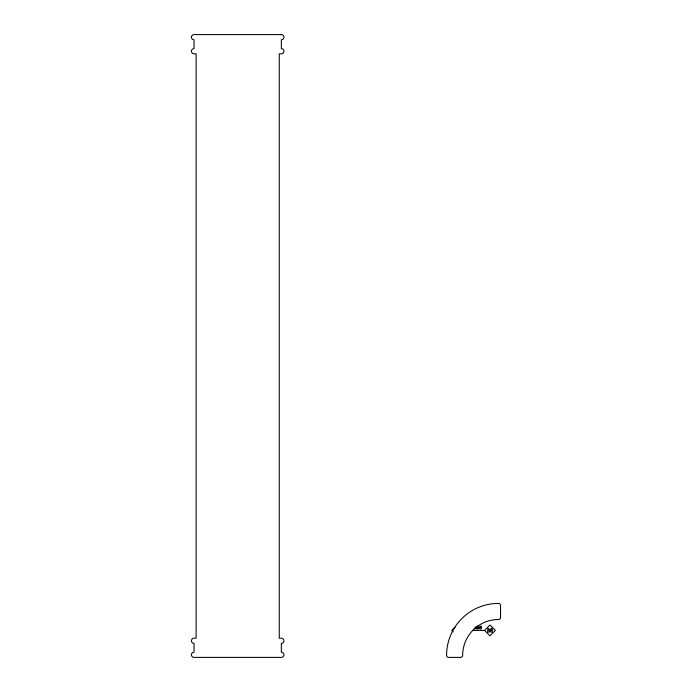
<?xml version="1.0" encoding="UTF-8"?>
<svg xmlns="http://www.w3.org/2000/svg" width="692" height="692" viewBox="0 0 692 692"><rect width="100%" height="100%" fill="white"/><g stroke="black" fill="none" stroke-linecap="round" stroke-linejoin="round"><path stroke-width="1.04" d="M477.169 628.95L477.437 627.021L478.786 627.315M489.555 631.156L489.261 632.064L487.635 632.064L487.644 630.256L488.422 629.945L489.555 631.156L489.555 629.789L488.422 628.353L487.445 629.071M455.561 626.623L451.772 630.412L453.286 631.926M484.556 630.412L489.962 625.006L495.368 630.412L489.962 635.818L484.556 630.412L472.74 630.412M477.627 626.052L478.38 625.663M480.213 627.436L479.322 628.275L480.213 628.95L481.312 628.95L481.312 626.13L479.72 626.295L479.703 627.203L481.312 627.436M477.255 627.722L478.838 628.457L478.25 628.95L477.255 628.293M475.854 626.883L476.684 627.532M476.684 626.865L476.684 628.95M475.17 627.272L475.17 628.95M490.507 630.637L490.507 632.03L492.332 632.03L492.332 630.637L490.455 629.218L491.458 628.275L492.185 628.587L492.185 629.807L490.507 630.637M281.341 34.6L194.037 34.6A2.595 2.595 0 0 0 191.442 37.195A2.595 2.595 0 0 0 194.037 39.79L194.037 48.613A2.595 2.595 0 0 0 191.442 51.208A2.595 2.595 0 0 0 194.037 53.803L196.113 53.803L196.113 638.197L194.037 638.197A2.595 2.595 0 0 0 191.442 640.792A2.595 2.595 0 0 0 194.037 643.387L194.037 652.21A2.595 2.595 0 0 0 191.442 654.805A2.595 2.595 0 0 0 194.037 657.4L281.341 657.4A2.595 2.595 0 0 0 283.936 654.805A2.595 2.595 0 0 0 281.341 652.21L281.341 643.387A2.595 2.595 0 0 0 283.936 640.792A2.595 2.595 0 0 0 281.341 638.197L279.265 638.197L279.265 53.803L281.341 53.803A2.595 2.595 0 0 0 283.936 51.208A2.595 2.595 0 0 0 281.341 48.613L281.341 39.79A2.595 2.595 0 0 0 283.936 37.195A2.595 2.595 0 0 0 281.341 34.6M460.595 657.4L448.658 657.4A2.076 2.076 0 0 1 446.582 655.324A51.9 51.9 0 0 1 498.482 603.424A2.076 2.076 0 0 1 500.558 605.5L500.558 617.437A2.076 2.076 0 0 1 498.482 619.513A35.811 35.811 0 0 0 462.671 655.324A2.076 2.076 0 0 1 460.595 657.4"/></g></svg>
